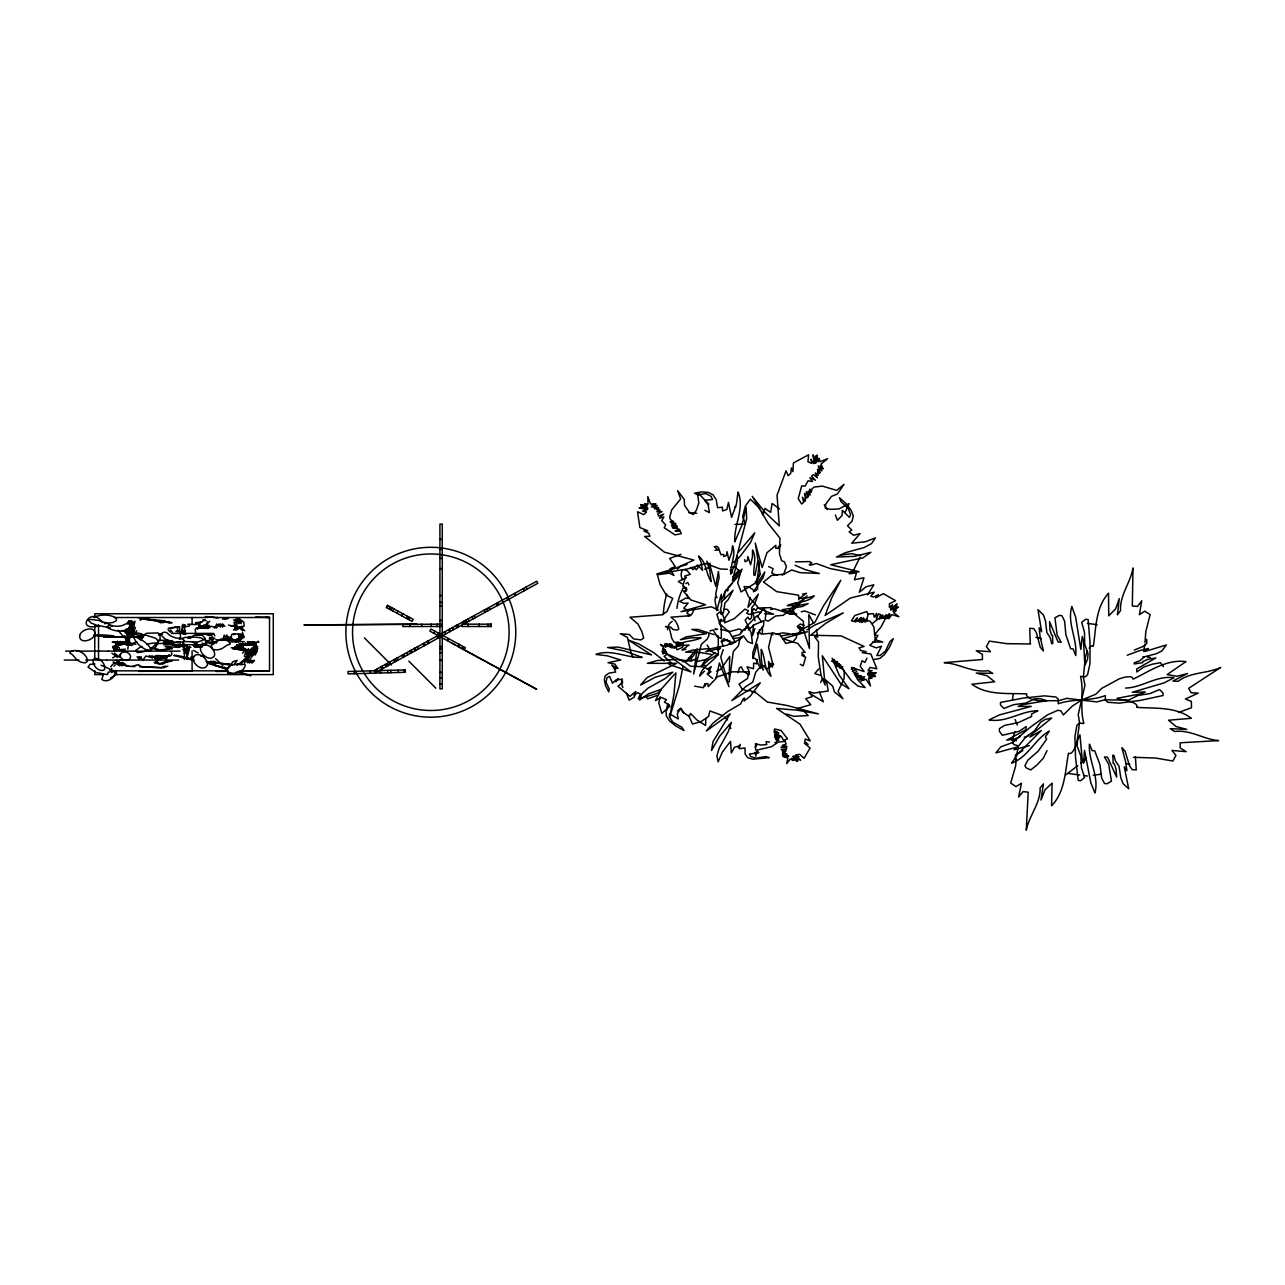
<?xml version="1.0" encoding="UTF-8"?>
<svg xmlns="http://www.w3.org/2000/svg" width="1285" height="1285" viewBox="0 0 1285 1285"><rect width="100%" height="100%" fill="white"/><g stroke="black" fill="none" stroke-linecap="round" stroke-linejoin="round"><path stroke-width="1.5" d="M127.793 640.54L127.841 637.954M762.374 633.216L762.519 626.582M675.894 672.778L673.934 694.655L669.726 717.094L679.315 685.564L682.929 666.449M724.403 599.42L724.676 592.257L732.064 583.47M705.851 718.524L705.545 725.431L697.161 720.146L690.447 713.416L689.306 716.612L683.861 712.757L680.713 708.131L677.291 713.817L678.255 718.974L669.662 713.785L669.308 716.885L672.89 722.17L681.805 727.23L684.054 730.539L675.846 726.057L669.501 720.853L666.353 716.227L666.16 710.926L669.565 705.224L664.441 702.092L666.497 699.65L661.309 697.45L655.478 700.63L661.325 689.29L648.475 693.852L639.593 700.052L641.954 693.659L648.202 688.021L665.164 678.576L672.842 672.2L655.35 677.211L640.556 685.05L646.901 677.709L676.649 663.349L647.351 663.333L657.486 660.458L676.071 659.51M691.41 660.602L691.587 657.727L687.764 660.201M216.731 625.169L216.796 624.237L214.483 627.979M218.852 625.169L218.916 624.237L216.603 627.979L211.286 626.229L208.234 628.413L198.902 627.755L197.328 629.345M220.506 627.208L220.618 625.361L217.133 625.763L216.796 624.237M222.626 627.208L222.739 625.361L219.253 625.763L218.916 624.237M756.544 584.338L756.817 580.37L760.077 573.383L755.227 543.009L762.134 567.552L766.952 552.711L775.835 545.306L775.835 548.358L777.489 548.454L778.838 546.253L778.838 548.534L780.734 544.776M238.496 634.083L238.753 636.573M1144.967 642.661L1145.818 631.594L1150.123 614.599L1144.742 611.146L1139.393 614.728L1141.739 600.77L1137.498 606.424L1132.326 606.038L1132.985 567.954C1130.527 582.86 1119.669 595.035 1120.552 610.6L1117.388 614.824L1119.315 598.553L1115.621 608.881L1108.73 615.836L1108.521 593.204C1095.382 607.516 1096.137 628.445 1093.342 646.339A29.78 7.662 -85.7 0 0 1089.134 648.17M120.453 653.953C118.349 660.024 130.026 663.285 130.556 656.667C130.235 651.527 120.597 649.76 120.18 655.607L119.762 654.788M214.772 635.898L214.065 633.858L210.66 634.115M759.515 629.923L758.568 633.907M252.229 647.399L251.908 649.873M250.013 653.374L253.691 651.511L247.876 651.093L248.519 649.696L254.253 650.338L254.832 646.949L254.478 649.873L244.889 650.098L243.54 649.182L242.833 643.11M231.139 639.304L231.573 634.79L232.681 633.874L240.616 634.083L240.905 637.023L240.713 634.421L239.428 637.553M183.53 634.292L183.835 631.047L182.839 630.501L182.839 633.585M710.043 563.135L709.625 567.344L704.549 569.143M757.797 561.449L754.97 575.343M1016.387 758.825L1015.584 766.181L1010.701 783.015L1015.969 786.645L1021.43 783.24L1018.636 797.102L1023.053 791.608L1028.209 792.154L1026.265 830.19C1029.237 815.365 1040.497 803.575 1040.127 787.978L1043.436 783.866L1040.962 800.057L1044.994 789.857L1052.11 783.143L1051.58 805.759C1065.185 791.897 1065.137 770.952 1068.51 753.155A29.796 7.662 -83.7 0 0 1076.942 742.248L1079.512 722.636L1078.227 714.508L1084.942 685.29L1083.383 677.195L1085.295 657.518A29.78 7.662 -85.7 0 1 1087.495 651.126M127.825 649.182L128.355 644.668M757.315 659.462L756.785 663.879L753.685 663.06L753.492 668.73L746.987 666.786L748.818 670.481L748.834 675.123L743.292 670.882L741.252 666.819L739.501 667.831L737.959 672.681M186.068 648.78L185.57 652.925L187.144 653.631L188.365 652.925L187.867 648.78M250.189 649.616L256.807 650.338L257.353 648.218L254.623 646.339L255.892 646.146L255.956 643.432L254.35 641.986L247.266 641.986M753.444 624.783L752.625 635.561L754.921 628.59M143.149 637.151L143.374 635.465L146.394 633.296L158.071 632.927L160.047 634.87L160.047 639.432L156.047 644.781M1012.516 699.699L1013.287 693.788M141.157 640.556L142.378 636.171L144.803 634.822L155.951 638.356L158.28 641.247L158.023 642.934L155.726 646.869L151.823 649.118M249.451 641.986L251.587 644.604L251.924 642.436L248.021 641.986L252.069 643.191M1143.698 651.527L1144.839 644.508M254.366 648.459L254.301 651.559L253.852 650.708M253.996 646.644L257.434 648.395L256.871 651.559L256.004 651.415M128.773 641.665L126.894 641.536L127.472 638.211L126.829 640.653L128.773 641.665L124.42 636.685M1016.997 753.299L1018.362 746.312M132.05 634.501L132.901 633.441L130.54 632.654L132.869 621.217L125.352 633.087M133.817 626.935L134.989 621.217L127.472 633.087M181.458 631.818L182.55 626.454M235.637 641.986L239.508 637.36M227.541 669.806L227.606 673.228L230.465 672.874M129.897 634.581L130.203 633.232M635.561 691.924L634.404 696.904L629.168 700.164L626.454 693.338M660.201 696.807L658.787 702.879L661.839 713.432L666.497 709.272L667.766 703.746L669.983 706.959M127.295 638.79L126.829 640.733L128.885 640.781L129.287 639.368M184.205 659.044L184.574 657.31L183.626 657.888M186.775 659.044L186.791 657.31L187.738 657.888M187.144 657.518L189.778 646.789L190.919 647.431M233.533 648.523L250.061 651.318L247.25 662.755L256.341 650.885L247.909 650.724L248.278 649.391M115.65 646.596L117.77 643.721L118.509 645.006L123.681 643.464L125.785 644.668M683.475 643.657L682.48 647.399L677.002 649.808L676.199 647.785L673.517 647.929L672.633 645.215L671.991 647.993L671.413 644.058L670.963 647.528L669.87 646.965L670.031 643.737L668.826 646.532L668.955 644.106L666.947 646.516L667.445 643.817L665.534 647.254L666.401 643.56L664.971 646.162L665.373 643.528L664.168 646.323L660.538 644.46L663.59 647.656L662.594 649.311L664.088 648.668L662.016 651.736L664.184 649.728L662.739 652.282L665.389 649.776L662.948 653.969L665.63 650.563L665.052 653.583L666.369 651.88L666.77 654.467L664.104 656.442L669.597 661.068M750.151 597.557L747.95 607.291L758.375 594.12L754.488 604.223L751.805 607.628L751.532 617.667L749.589 619.595L747.854 617.137L745.172 620.012L751.179 632.895L752.48 643.528L747.838 641.809L743.405 635.882L740.192 637.248L738.457 645.777L733.317 651.527L729.205 682.014L729.687 656.507L720.789 669.34L716.628 671.123M250.479 650.724L250.848 649.391M253.996 650.033L255.008 646.419M251.587 644.604L251.988 643.239L249.001 641.986M253.996 645.182L254.542 643.239L251.571 641.986L252.165 643.142M680.873 645.536L681.692 642.709L678.946 645.568L680.102 642.918L677.902 645.215L679.106 642.42L677.131 644.347L678.175 641.938L675.99 644.09L676.809 642.227L674.175 642.388L671.718 638.115L669.485 628.59L665.453 626.534L670.561 626.984L673.019 629.505L677.211 630.084L678.801 629.024L677.87 625.586L675.541 621.057L670.979 617.169L689.451 615.756L692.101 613.845L694.687 607.901M685.355 577.527L682.801 586.137L686.559 588.032L684.279 588.032L686.479 589.381L686.383 591.036L683.331 591.036L690.736 599.918L705.577 604.737L681.034 611.644L711.408 606.793L718.395 610.054M720.516 622.406L721.431 619.29M226.449 639.448L222.915 639.384L224.281 635.111L226.61 639.095M225.036 639.384L226.851 634.935L228.73 639.095M744.882 630.373L745.975 626.984L757.186 615.595L761.507 621.94M865.897 621.699L868.258 614.439M189.859 624.317L189.248 626.18L184.671 626.678L184.96 624.912M123.762 641.89L121.738 642.307M126.332 641.89L121.866 643.191M723.214 649.664L720.757 656.972L728.948 686.624L719.359 662.996L716.227 678.287L708.228 686.624L707.874 683.604L706.236 683.684L705.144 686.029L704.871 683.765L703.409 687.7L694.575 686.126M124.276 641.986L123.649 642.853M196.83 642.902L194.886 645.696M182.888 649.696L189.024 647.046M185.458 649.696L186.791 649.343M1015.134 731.502L1011.809 740.256L1016.339 740.738M126.765 634.453L130.235 634.051M129.689 634.26L130.235 632.879L125.416 632.461L129.239 630.132M131.809 634.26L132.355 632.879L127.536 632.461L128.275 632.011M244.295 641.633L229.87 641.986M226.481 669.292L229.597 665.999A18.295 15.677 66.6 0 1 235.814 664.249L241.419 664.682A12.111 10.376 66.6 0 0 244.471 663.96L245.194 665.052C244.455 672.424 231.3 676.119 226.562 670.577L226.481 669.292L213.679 664.923L228.344 668.553M722.218 598.36L725.913 590.104L726.957 589.446L727.663 591.02L728.354 587.406L739.662 574.636L742.071 569.062L732.338 580.595L737.494 560.951L737.172 554.397L734.843 564.549L730.683 574.202C730.153 564.629 736.466 555.104 732.546 545.756L731.647 552.662L728.884 560.244L727.085 551.699L726.202 555.746L723.76 556.566L723.632 554.413L720.901 554.702L718.331 547.378L715.777 546.061M820.713 682.56L822.031 679.347L825.934 680.215L832.712 686.11L834.399 691.876L842.944 698.783L837.997 691.523L844.1 678.592L844.245 670.963L842.912 668.971L839.458 667.831L842.832 666.867L836.728 666.401L841.097 665.164L835.603 664.73L838.977 663.767M238.223 641.986L241.291 638.806L241.628 637.36L240.68 637.681L243.218 635.561L242.399 635.175L242.993 635.754L240.729 637.633L241.773 637.826L240.68 637.681L243.17 637.553L242.335 633.939M242.576 632.413L242.158 637.585L243.074 636.685L242.303 634.742M237.532 644.877C238.287 647.865 241.564 644.219 239.363 646.018L237.629 644.636L237.243 645.568L239.46 647.142L245.13 643.464L252.117 645.118M241.949 646.275L239.572 644.428L241.034 644.347L239.797 645.568L242.03 647.142M235.894 641.986L238.014 639.255M248.519 649.086L244.68 662.755L253.771 650.885M255.089 655.141L256.727 652.105L250.093 651.366L251.089 649.086M257.642 641.986L258.413 641.119M126.38 628.831L125.031 631.867L130.54 632.654M845.096 512.458L849.08 503.591L838.912 508.94L830.608 509.374L825.259 508.089L825.821 504.057L831.443 496.428L837.434 493.922L844.004 484.381L836.712 490.372L822.336 486.115L814.16 487.063L812.168 488.702L811.285 492.3L809.919 489.071L810.016 495.239L808.281 491.047L808.345 496.604L806.321 491.737L807.879 496.99L806.562 498.082L804.635 493.456L805.486 500.09L804.956 501.359L802.418 497.231L803.671 502.355L801.679 503.993L798.226 498.676L801.695 485.858L805.117 486.132L808.088 480.783L812.473 481.506L809.807 477.763L815.332 480.188L811.59 476.189L813.582 474.567L817.356 477.779L815.332 472.928L818.176 475.37L817.405 471.964L819.3 473.522L817.533 469.298L820.28 472.703L818.288 465.893L821.854 470.888L820.296 465.78L823.075 468.945L821.051 464.078L827.604 458.697L820.071 461.733L819.204 458.311L818.224 461.813L816.891 455.002L816.81 461.042L815.381 455.918L816.28 462.584L815.349 463.355L813.036 454.81L814.096 463.098L813.437 463.644L811.028 459.243L811.59 463.323L807.928 461.797L808.618 454.81L793.423 462.937L792.925 471.643L791.399 467.981L790.741 473.442L788.09 475.627L786.067 470.76L777.039 495.207L779.304 525.886L765.201 512.49L752.207 496.299L767.996 523.107L779.947 538.142L779.449 553.963L781.665 560.726L784.412 561.866L786.436 566.733L783.705 574.138L771.434 575.535L763.483 582.057L776.734 591.646L798.627 595.212L798.82 599.934M167.339 642.195L176.061 645.97L177.956 644.074M251.089 649.696L250.43 651.093L256.261 651.511L251.169 654.065M114.975 641.986L115.891 641.986M253.964 649.23L254.896 647.287M256.534 649.23L257.466 647.287L252.021 641.986M1047.034 750.585L1043.356 758.166L1037.156 764.816L1030.795 769.924L1026.217 767.9L1024.932 765.667L1027.791 760.238L1038.168 751.147L1046.665 739.164L1045.364 736.947L1049.251 731.101C1034.762 739.244 1028.209 757.202 1011.616 763.145L1017.881 753.893L1041.268 730.587L1029.944 737.06L1032.755 733.51L1051.724 718.042L1045.524 719.311L1040.673 722.09L1034.602 730.651L1025.109 737.831L1018.668 745.894L1013.913 744.593L1012.628 742.377L1030.377 727.182L1047.404 714.91L1057.86 710.252L1061.008 710.91L1063.337 714.91L1072.557 705.899L1081.825 699.956L1095.816 694.237L1101.679 688.407L1119.171 678.882A29.7 7.581 -29.8 0 1 1133.049 679.155C1149.545 671.364 1166.539 658.948 1185.894 661.63L1167.149 674.561L1176.819 676.296L1187.517 673.485L1172.868 681.066L1178.168 681.291C1190.665 671.782 1206.92 673.822 1220.75 667.429L1188.625 688.358L1191.211 692.792L1198.295 693.081L1185.348 699.024L1191.356 701.385L1191.5 707.746L1178.586 712.436M859.842 557.529L853.738 569.93L849.096 573.736L856.469 572.933L854.429 579.776L863.986 577.768L859.312 592.273L865.945 586.827L873.8 584.82L867.536 594.923M1083.833 762.246L1086.098 757.668L1080.637 763.386M114.51 651.559L113.979 648.475L115.024 646.387L113.803 646.419L114.799 650.033M116.63 643.142L117.529 641.36L116.63 643.142L119.007 641.986M117.578 646.387L116.549 648.475L115.313 647.865L122.91 641.986M127.263 638.211L126.733 639.207L129.126 639.288L126.717 638.854L127.568 636.894L126.026 636.878L126.219 638.806L129.287 641.986M866.989 658.241L864.837 662.417L862.026 660.715L860.195 666.224L864.146 671.605L851.473 667.381L857.593 679.556L865.078 687.555L858.011 686.11L851.393 680.681L839.667 665.052L832.118 658.305L839.153 675.075L848.967 688.76L840.518 683.459L822.288 655.752L825.115 685.066L821.067 675.332L818.256 656.892L818.545 641.89L814.899 637.264L814.851 635.722L817.662 637.344L816.489 629.602M122.589 641.986L120.019 644.717M130.909 628.526L131.905 626.614L133.222 627.851L131.07 632.991L129.833 631.08M695.024 652.812L693.418 655.912L687.106 660.763M190.453 637.729C206.451 624.622 214.724 655.655 191.931 641.681M228.2 668.136L232.97 661.711L237.147 660.361A9.75 5.574 -44.8 0 0 234.512 664.955M252.519 655.141L254.157 652.105L241.741 649.712M386.962 607.741L388.086 605.685M389.178 608.962L390.303 606.889M390.656 609.765L391.78 607.693M392.696 610.873L393.82 608.817M396.856 613.138L397.981 611.082M401.643 615.74L402.767 613.684M406.558 618.422L407.682 616.366M408.501 619.482L409.626 617.41M433.768 633.232L434.892 631.176M437.269 635.143L438.378 633.087M439.02 636.107L440.145 634.035M447.373 640.653L448.449 638.565M451.597 642.95L455.018 644.813M457.765 646.323L458.89 644.251M459.371 644.508L458.247 646.58L536.777 689.338L429.849 631.112L430.973 629.04L465.122 647.64M462.504 648.893L463.628 646.821M465.106 647.64L464.399 649.037M118.493 643.56L119.184 642.307L116.887 642.436M121.063 643.56L121.914 641.986M124.645 641.986L125.978 643.11L127.472 642.436M129.737 628.333L129.255 629.184L131.761 629.955L129.737 628.333L129.367 630.871L131.873 631.642M131.857 628.333L131.375 629.184L133.881 629.955L131.857 628.333L131.488 630.871L133.993 631.642M617.619 678.865L615.9 681.805L618.262 678.817M734.088 580.049L738.939 570.106L733.012 576.724M738.345 747.725L740.385 744.304M760.254 574.427L754.648 583.502L741.043 591.903L737.702 582.908L740.674 571.825L734.699 567.071L731.181 567.199M140.354 620.35L141.478 618.551L151.052 619.627M206.917 624.125L209.76 621.281M247.057 655.446L245.853 657.358L244.246 656.121L246.865 650.981L248.342 651.415L248.358 652.892M249.611 655.446L248.423 657.358L246.816 656.121L249.418 650.981L250.896 651.415L250.928 652.892M110.655 666.706L114.831 662.257M134.62 630.79L132.066 634.742L132.323 633.232L126.974 633.136M134.186 634.742L136.74 630.79M113.337 642.452L114.413 641.986M115.891 642.452L115.248 642.966M183.321 642.034L182.823 643.528L184.157 643.528M248.471 655.639L249.049 654.788L246.013 654.017L248.471 655.639L248.921 653.101L245.885 652.33M251.041 655.639L251.619 654.788L248.583 654.017L251.041 655.639L251.491 653.101L248.455 652.33M142.089 636.637L140.563 635.32L140.081 636.525L142.089 636.637L103.491 637.039L141.221 636.525M113.321 641.986L112.229 642.307L129.881 641.986M212.716 639.978L209.921 643.576M757.491 616.623L763.82 607.998L766.037 612.431L765.201 619.788L766.776 620.719L768.478 620.992L775.594 615.981L783.256 615.306L807.157 595.919L789.343 614.166L794.499 613.282M143.149 659.735L145.928 655.992L152.369 657.743L156.063 655.559L167.355 656.217L169.267 654.627M756.849 580.338L758.632 577.961M156.818 662.289L156.079 661.952L157.669 659.847M236.825 665.421L238.191 663.622M103.459 674.24L101.852 679.363C106.35 683.556 116.019 677.677 114.959 671.782L113.112 670.433L110.012 670.449M113.979 666.096L115.168 664.859M139.953 639.609L141.559 634.485C137.061 630.292 127.392 636.155 128.452 642.066L131.745 643.592L136.933 642.002M755.114 747.179L757.026 744.722M242.56 653.182L245.644 649.23M245.13 653.182L248.214 649.23M134.17 634.501L135.021 633.441L127.151 631.867M175.884 631.674C180.125 627.449 181.892 637.713 179.241 639.079M187.899 638.42L189.473 636.573L192.557 636.878M190.019 638.42L191.594 636.573M685.05 591.357L686.849 589.237M818.657 669.003L814.754 673.565L819.942 675.155M753.347 591.807L763.033 577.784L764.768 571.97L756.479 584.579L759.242 564.468L758.696 561.24M230.433 638.709L229.244 640.058L227.397 639.625M232.553 638.709L231.364 640.058L229.517 639.625M729.061 674.416L730.94 672.328M721.158 602.119L733.076 590.297L728.001 599.854L724.949 602.922L723.471 612.849L721.319 614.535L719.889 611.885L716.869 614.423L721.303 627.931L721.335 638.629L716.934 636.38L713.223 629.971L709.882 630.935M118.509 645.006L116.678 645.118L117.61 647.174L116.774 649.551L116.533 646.949L116.887 649.873L125.271 649.182M674.561 674.159L657.695 693.258L638.227 698.911L640.348 694.012L637.778 692.711L634.051 695.297L635.657 691.619L629.971 696.325L617.924 686.174L622.615 682.704L622.133 679.685M704.517 671.075L699.683 676.103C702.076 666.256 712.806 662.337 718.058 654.306L708.983 659.607L701.08 666.401L704.726 660.94L714.926 652.7M156.079 661.936L158.794 659.125L154.666 658.37L164.785 657.615L163.532 658.145M245.66 649.471L244.632 650.531M248.23 649.471L247.202 650.531M241.146 663.847L248.31 656.025L238.946 664.072M176.19 647.399L178.647 645.006L179.788 647.046L182.47 645.359M126.653 645.263L128.066 643.913L131.568 645.568L133.367 644.251M128.291 645.215L130.636 643.913L127.552 644.941M253.771 645.761L254.478 642.436L250.591 641.986L255.715 646.596M733.382 562.557L740.192 556.389L750.472 542.639L754.729 532.857L737.638 553.096L746.681 518.642L746.135 507.141L742.039 524.955L734.747 541.885C733.799 525.067 744.866 508.378 738.008 491.978L736.417 504.105L731.583 517.405L728.434 502.387L726.876 509.502L722.588 510.948L722.363 507.173L717.56 507.671L716.259 499.801L713.079 494.821L708.581 492.508L701.867 491.866L694.494 493.199L697.707 494.853L705.834 493.585L710.99 496.219L712.565 499.463L704.565 500.379L708.099 504.7L709.4 512.57L704.887 510.274M115.425 643.432L117.031 641.986M224.875 639.721L226.353 638.388M748.336 630.035L754.102 624.879L763.9 620.575L763.595 625.506L759.194 631.465L760.094 633.055L761.427 634.148L770.101 633.36L773.168 634.822M670.32 662.048L671.445 662.883L668.136 663.092L669.678 664.682L691.025 671.926L666.658 653.872L684.23 661.582L690.543 666.224L702.028 666.658L707.023 668.489L710.717 671.75L707.601 674.561L711.231 666.61L707.2 669.292M854.22 673.677L856.661 671.541L855.328 669.565L852.357 671.621M117.61 647.174L115.843 647.094L116.084 645.166L120.34 641.986M244.841 648.507L231.284 647.801M677.372 569.046L680.632 566.283L687.009 564.549M872.403 623.546L878.362 618.663L885.767 617.973L880.932 627.112L874.41 634.806L877.928 635.481L874.346 641.472L869.704 645.279L876.113 647.897L881.526 646.194L876.82 655.527L880.161 655.446L885.461 651.093L889.991 641.456L893.3 638.725L889.316 647.576L884.385 654.675L879.743 658.482L874.105 659.446M233.693 634.79L234.802 633.874M115.024 646.387L113.899 647.287L114.847 649.23M717.721 650.451L720.516 648.186L705.834 651.688L711.103 648.636L727.76 645.07L730.474 642.564L730.105 644.251L731.342 644.347L742.296 637.488L732.884 638.452M677.404 711.007L680.375 708.597L683.636 713.095M769.346 665.63L772.108 663.397L773.715 664.425M235.653 628.333L233.613 629.955L236.119 629.184L233.565 625.345L231.043 626.277M237.773 628.333L235.733 629.955L238.239 629.184L235.685 625.345L233.163 626.277L228.521 625.008M186.518 649.471L189.136 647.415M1066.068 774.678L1077.729 765.651M183.851 634.404L184.96 633.585L184.96 630.341L183.659 631.047L183.883 634.019M195.979 623.161L199.496 623.032L199.577 626.132M241.114 636.653L243.042 635.577L243.813 637.713L243.026 635.497M183.337 626.084L182.052 626.084M239.171 638.806L237.58 640.155L241.917 636.107L240.921 635.577M209.166 626.229L206.114 628.413L196.782 627.755L195.208 629.345L195.593 632.429M685.837 583.663L687.7 582.346L688.856 584.916M115.891 662.819L120.79 659.703M178.936 645.953L178.085 645.552M128.42 645.359L129.512 644.604M139.455 639.368L141.623 638.613M129.126 639.288L127.922 640.075L127.472 637.585M243.813 644.941L240.777 643.881L236.44 645.953M239.01 645.953L243.347 643.881L241.05 644.347M201.279 622.117L205.022 619.772M182.358 647.046L185.04 645.359M165.588 661.598L167.13 660.635M184.221 650.387L185.554 649.567L183.257 649.567L184.574 650.242M186.694 650.338L188.124 649.567L186.791 649.053M186.196 657.888L187.144 657.294M239.492 627.69L242.046 626.116M241.612 627.69L244.166 626.116L243.781 622.085L238.351 618.197M236.729 645.182L237.629 644.636M241.194 644.01L238.335 644.652L240.761 644.524M806.851 629.923L814.786 625.04L843.329 612.849L825.645 623.402L810.546 635.24L841.113 635.898L864.066 646.451L858.99 647.881L860.789 650.531L866.09 651.64L862.283 652.716L870.812 653.953L876.82 668.73L870.025 667.461L868.034 670.722L872.13 670.561L867.921 673.051L876.241 672.826L867.504 674.191L868.13 675.123L874.828 674.882L869.592 675.749L875.535 676.36L868.644 676.986L871.969 678.191L868.467 678.705L870.475 685.933L866.026 679.396L860.966 680.825L864.436 678.544L859.199 679.524L864.612 676.681L857.609 677.918L861.336 675.685L856.934 676.922L858.733 675.316L855.264 675.717L858.059 673.308L854.67 674.272M710.717 671.75L707.168 673.902L712.613 678.464M800.523 630.951L802.788 629.634L800.057 630.019L802.691 628.493L799.559 629.024L802.049 627.562L798.708 628.477L800.491 626.454L797.824 627.53L797.262 626.421L800.298 623.996L804.121 625.329M169.186 641.36L169.957 640.701M172.463 640.685L169.186 640.862M187.032 648.636L188.349 649.359L187.144 648.186L187.144 653.631M141.8 638.019L140.82 639.336L139.374 637.954M141.478 618.551L159.854 621.281L162.97 622.856L163.163 621.908L161.396 622.02L166.167 622.117L159.276 622.02L164.046 622.117L162.617 621.763M181.538 631.047L182.55 630.501M236.665 645.359L240.777 643.913L243.074 645.215M239.235 645.359L242.046 643.785M438.554 635.192L374.208 670.561L375.349 672.633L537.869 583.278L536.728 581.222L439.823 634.501M188.67 637.537L190.63 638.276M189.361 638.308L190.935 637.44L189.264 638.163M782.228 575.118L791.705 569.994L799.945 572.628L819.3 573.495L805.406 569.721L795.062 565.272M249.194 644.684L251.041 643.721L252.76 645.07L250.655 643.897M251.764 644.684L253.225 643.897M254.607 649.551L253.755 647.174L254.687 645.118L247.7 643.464L245.58 644.668L245.403 643.11M119.184 642.307L116.823 643.239M122.364 641.986L119.393 643.239M851.312 669.196L854.011 667.766M167.05 661.855L162.52 664.2L158.553 663.237M202.066 625.827L201.022 626.357L209.391 625.602L205.969 624.847L207.608 621.683M179.659 638.95L185.506 637.344L194.999 637.071L200.621 637.762L204.283 639.641L198.018 641.954L182.904 641.52M112.582 657.856L115.682 656.282M206.66 641.231L214.868 638.211M186.968 649.262L187.787 649.118M199.496 623.032L199.946 625.827L198.902 626.357L207.27 625.602L203.849 624.847M222.915 639.384L225.694 638.019L229.292 640.091L231.798 639.03M221.534 664.088L232.585 664.827L214.595 662.691L210.82 661.116L210.595 662.064L212.732 661.952L206.965 661.839L215.286 661.952L209.535 661.839L211.254 662.209M176.993 646.516L179.29 645.696M179.563 646.516L178.76 647.399L165.139 646.484L169.459 648.604M831.363 661.165L834.302 659.847M93.484 617.298C100.583 614.423 109.9 613.861 116.421 618.326L116.421 620.526L113.176 622.454L104.326 623.691M99.587 625.538C74.482 633.071 90.384 605.074 102.061 622.133M194.372 646.516L197.231 645.295M732.322 636.573L739.726 634.597L744.176 629.008L749.524 627.401M186.839 645.696L183.321 646.162A4.947 4.851 48.8 0 1 180.35 644.01L179.595 641.697M156.111 661.904L154.216 662.691L158.135 662.257M165.283 666.032L161.139 667.734L139.647 666.738M167.853 666.032L163.709 667.734L142.201 666.738L138.86 665.437M1134.253 650.065L1143.12 646.451L1146.798 643.448L1146.686 639.352M688.824 658.322L691.442 657.261M209.808 638.372L211.158 637.842M228.039 636.894L232.89 640.508L238.657 638.854M230.32 636.83L226.995 639.721L224.698 639.336M254.093 648.797L254.462 648.395M256.647 648.797L257.642 648.411L254.623 646.339L255.876 646.178L255.779 643.897L253.129 641.986M1022.86 750.568L1015.487 754.857L1015.487 758.969M187.144 649.053L185.811 649.567L187.144 650.387M158.521 634.726L161.428 633.634M159.179 635.272L162.087 634.18M1127.218 655.205L1139.683 650.612L1148.421 648.491L1144.79 651.479L1166.394 644.941L1161.752 651.061L1156.018 653.84L1144.71 656.699L1139.891 660.683L1134.253 662.867L1134.286 663.943L1142.702 662.658L1142.686 661.63L1147.714 659.366L1155.89 657.936L1136.759 668.923L1136.84 671.991L1143.73 667.076L1152.388 664.184L1160.451 662.707L1163.487 666.658M110.446 677.982L116.116 674.657L116.501 672.922L113.562 671.525M244.038 636.107L240.311 640.556L239.572 640.075L241.307 638.902L241.484 636.878L240.022 636.782L240.777 638.854L235.01 640.508L227.814 638.019L222.273 640.38L215.768 639.721M680.905 554.365L669.694 558.397L675.316 566.621L670.095 568.677L673.966 575.471L669.453 573.174L657.39 574.732L660.137 584.739L666.289 595.1L672.714 598.376L667.06 611.435L662.385 614.776L630.003 617.25L638.002 624.076L642.066 632.027L643.705 638.051L640.926 639.914L633.585 638.886L629.264 634.469L620.286 633.682L627.369 637.312L631.288 654.017L633.007 657.02M209.278 638.5L211.109 637.842M1024.225 737.285L1028.498 735.759L1028.498 734.667M656.86 695.571L647.64 698.799L645.616 695.827M715.713 677.404L732.048 671.846L749.075 671.862L747.533 678.496L739.036 684.038L742.152 689.113L747.147 690.945L750.103 690.495L756.576 693.29L767.37 702.044L787.239 705.513L818.368 713.866L796.909 710.171L776.542 708.421L799.945 724.13L810.241 740.899L805.245 739.052L804.731 741.268L808.072 744.481L804.314 743.099L810.08 747.999L804.073 758.327L799.688 754.279L795.768 754.889L799.093 756.881L793.985 755.982L800.667 760.061L792.845 756.335L798.065 760.367L793.343 758.15L797.551 761.443L791.705 758.295L793.423 760.575L790.339 759.066L786.661 763.643L787.93 758.166L782.918 756.335L787.303 756.945L782.485 754.793L788.765 756.11L782.42 753.203L786.934 753.974L782.613 752.367L785.167 752.48L782.163 750.938L786.099 751.147L781.087 749.316L786.291 749.573L786.677 747.918L780.959 747.211L786.95 746.376L782.228 745.396L786.131 744.079L784.653 740.015L787.512 738.827L781.119 730.539L774.694 729.013L774.309 730.667L778.903 732.948L774.02 731.711L774.518 732.595L779.85 735.855L775.096 734.12L774.855 735.229L779.754 737.445L774.759 735.614L778.742 738.586L774.437 737.012L778.871 740.305L775.53 739.084L777.393 741.381L777.007 743.035L771.353 746.746L757.234 750.054L755.837 756.142L755.002 752.271M1029.317 745.637L1013.993 749.781L1017.688 746.89L995.923 752.898L1000.71 746.89L1012.933 742.393M706.557 659.301L697.996 661.341L695.442 660.715L697.418 658.273L690.832 661.116L677.918 659.719M166.536 621.538L165.492 621.844L169.925 622.759L139.358 618.551L165.139 620.816M168.656 621.538L167.612 621.844L172.045 622.759L159.854 621.281M197.023 644.444L193.28 645.552L195.175 647.399L202.644 646.773M682.431 661.743L686.768 660.49L697.145 648.813L693.627 674.063L701.353 644.283L707.135 639.191L708.967 635.657L708.661 633.73M796.828 708.694L810.739 704.694L805.695 698.671L812.216 696.663L808.972 691.619L813.807 693.097L828.247 690.993L826.914 683.347L823.765 678.737M721.19 641.697L726.266 640.267L729.976 640.878M837.595 662.032L834.383 662.948L835.282 664.265L838.864 663.622M801.278 611.805L804.619 610.921L815.461 614.905M132.114 666.529L136.306 665.437M233.485 647.897L241.146 648.684M200.364 622.374L201.343 622.117L195.465 622.759M211.19 638.613L212.748 638.211M780.766 635.898L807.462 631.77L782.902 638.677L797.76 643.496L805.149 652.378L802.113 652.378L802.017 654.033L804.217 655.382L801.936 655.382L805.679 657.277L803.125 665.887L800.25 664.233M170.921 643.544L178.454 641.777M195.047 635.368L203.946 633.634L209.776 635.818M197.167 635.368L206.066 633.634L211.896 635.818L213.31 638.613L211.736 637.906L210.451 639.336M730.025 570.395L732.257 569.914L732.305 572.741M725.688 639.946L727.278 639.609M775.851 634.308L782.806 632.879L789.681 633.746M802.499 594.12L806.562 593.301L799.447 598.376L807.494 597.862L814.192 595.935C807.189 603.259 795.945 601.284 787.384 605.62L797.889 605.556L808.12 603.645L802.242 606.536L782.196 609.684L796.652 613.989L790.58 614.005L774.357 608.769L770.759 609.572L771.932 608.303L770.904 607.612L757.989 608.062L773.586 614.246L764.495 613.636M685.981 649.294L681.917 650.098L689.049 645.038L680.986 645.536L674.288 647.479C681.291 640.155 692.551 642.131 701.112 637.794L690.607 637.842L680.375 639.769L686.238 636.878L706.3 633.73L691.828 629.425L697.916 629.409L714.139 634.645M164.335 643.319L168.062 642.612L172.19 644.604M166.905 643.319L172.029 643.287L163.661 642.885M168.207 628.365L177.41 626.662L177.667 632.108M170.327 628.365L179.531 626.662L179.788 632.108M172.013 648.604L167.692 646.484M222.514 619.145L226.015 618.551M224.634 619.145L228.136 618.551M130.299 638.019L122.766 635.914L118.043 630.18M169.732 648.556L158.681 650.338L151.63 648.154M172.302 648.556L161.251 650.338L154.184 648.154M190.79 657.31L194.501 656.747M200.781 656.169L204.492 655.591M135.953 665.228L138.796 664.827M1093.262 775.257L1101.02 774.212M201.617 622.374L197.585 622.759M840.422 555.152L851.827 553.658L860.709 555.762M112.004 672.714L111.891 671.525L108.133 672.232A9.75 5.493 0 0 1 107.699 673.838M774.855 742.537L784.284 741.429L781.119 736.305L774.903 734.41M715.006 550.382L718.042 550.028L714.203 546.671M234.818 646.548L238.384 646.146L242.03 647.479M235.605 646.757L240.954 646.146L241.259 646.997M165.187 661.47L168.945 661.213M688.905 512.651L696.775 513.245M196.348 647.094L200.075 646.773M798.226 603.356L793.279 603.757L792.829 609.459L794.869 614.31L803.382 621.265L803.575 629.987L809.438 648.443L808.811 614.632L813.63 623.257M157.894 643.673L168.496 642.869L176.977 646.516L179.177 645.696L174.342 644.444M117.224 649.294L114.172 649.519L114.558 650.338M795.431 561.85L809.438 561.593L811.767 562.798L809.261 564.709L810.739 565.175L816.328 563.505L830.303 568.58L848.566 572.114L859.103 571.729L830.64 564.725L862.958 557.883L870.877 552.261L854.637 556.341L836.455 557.048L845.434 552.662L864.163 547.555L871.567 543.571L875.39 537.917L865.287 541.82L851.714 543.202L860.099 533.58L853.674 535.267L849.176 531.894L851.746 530.014L847.522 525.742L852.196 521.035L853.256 515.831L851.312 510.595L846.381 504.025L839.474 497.713L840.872 501.455L848.325 508.507L850.558 514.498L849.465 517.421L842.35 510.322L842.061 515.558L837.386 520.28L835.427 515.028M119.248 645.118L126.235 643.464L129.207 645.263M245.644 645.215L254.655 644.765L254.028 645.761L254.558 643.303L249.499 643.191M688.856 597.927L685.837 598.087L679.717 601.46L683.989 603.324L688.101 603.115L683.716 608.303L688.84 610.76L686.832 613.266L690.688 615.515L687.812 615.66M703.73 665.421L704.967 665.357M700.839 666.449L701.658 666.417M253.755 647.174L255.522 647.094L255.297 645.166M206.146 642.966L213.406 642.741M134.813 633.874L126.894 634.083L126.974 635.256M734.94 524.425L743.71 524.119M170.889 660.811L166.648 660.94L166.102 658.145L167.355 657.615L157.236 658.37L161.364 659.125M241.564 649.905L232.73 648.877M184.671 624.895L184.671 633.73L185.763 634.404M832.535 661.759L837.531 661.63M1125.483 688.053C1142.156 687.748 1156.548 675.123 1174.008 677.757L1164.033 682.913L1132.246 692.278L1145.304 691.972L1141.128 693.755L1117.002 698.333L1123.058 700.164L1128.664 700.02L1138.124 695.394L1149.93 693.579L1159.488 689.563L1163.021 692.936L1163.086 695.506L1140.164 700.437L1119.283 703.136L1107.847 702.269L1105.405 700.197L1105.293 695.587C1090.162 701.449 1073.505 698.446 1058.262 703.746L1058.262 699.136L1055.868 697L1044.464 695.86L1023.519 698.044L1000.485 702.429L1000.485 704.983L1003.938 708.453L1013.592 704.678L1025.43 703.152L1035.003 698.751L1040.609 698.751L1046.616 700.711L1022.378 704.71L1018.154 706.397L1031.229 706.397L999.216 714.99L989.113 719.905C1006.524 722.973 1021.206 710.685 1037.894 710.798L1031.582 713.946L1031.582 716.5L1018.17 722.668L1004.597 725.399L999.377 728.691L999.377 731.261L1002.316 735.277L1019.134 731.326L1026.137 726.571L1026.137 729.639L1006.749 740.16L1014.941 738.939L1020.033 736.787L1020.033 735.759M114.333 648.395L115.056 648.829M116.293 648.411L116.373 646.419M751.741 691.924L755.612 691.86M215.912 671.429L225.839 671.316M241.725 671.139L269.529 670.834L269.529 617.523L265.561 617.459M113.979 648.475L113.016 646.259L113.433 647.865L117.256 643.416L118.14 643.897M138.892 671.364L192.091 671.043L192.091 650.901M872.499 642.066L882.859 642.034L875.246 639.721L873.832 626.903L870.186 621.33L868.114 620.703L864.741 621.892L867.022 619.241L861.817 622.47L864.757 619.033L860.067 621.94L863.488 617.94L859.585 621.779L858.203 621.362L861.448 617.571L856.115 621.603L854.862 621.86L857.481 617.86L853.577 621.426L851.489 620.8L854.798 615.515L866.861 611.499L867.825 614.166L873.398 613.636L874.298 617.25L876.547 613.347L876.418 618.679L878.49 613.861L880.578 614.503L879.165 618.952L882.57 614.953L881.478 618.31L884.112 615.997L883.454 618.197L886.409 614.728L884.482 618.503L889.557 613.539L886.57 618.727L890.344 614.969L888.642 618.631L892.063 614.648L898.906 616.736L893.701 612.72L896.304 610.311L892.995 611.403L898.279 606.922L893.155 609.957L896.994 606.263L890.682 610.054L897.123 603.966L890.457 609.01L892.657 604.753L889.397 607.259L889.413 603.773L895.565 600.705L883.389 593.622L875.84 597.734L878.41 594.73L873.559 597.027L870.796 596.192L874.202 592.192L850.333 598.055L825.147 615.467L831.588 598.151L840.759 580.258L823.573 605.669L814.995 622.229L801.422 629.971L796.475 635.079L796.459 637.697L793.038 641.697L785.826 643.464L780.364 635.111L772.06 632.573L768.558 647.287L773.168 665.309L766.133 669.18L764.077 665.726L759.098 668.328L755.676 672.312L752.769 682.174L745.445 686.784L731.872 700.598L760.286 682.785L750.279 696.165L744.143 700.984L744.529 698.076L743.228 698.911L740.578 703.971L727.776 711.456L713.143 722.989L706.316 730.972L730.153 713.85L713.047 741.541L711.504 750.504L719.664 736.241L731.422 722.427L728.338 731.486L719.198 748.159L716.901 755.837L718.138 761.812L722.298 752.175L730.49 741.397L731.326 752.93L734.506 747.244L739.807 745.798L739.341 748.737L745.059 747.999L745.091 754.07L747.87 757.748L752.705 759.226L769.329 757.652L765.876 756.592L756.126 758.182L750.601 756.496L749.348 754.054L758.905 752.753L755.58 749.637L755.548 743.549L760.399 745.027L766.727 744.609L766.069 741.654L769.587 742.007M724.017 609.267L727.069 609.251L729.302 611.949L724.901 617.908L724.595 622.839L734.394 618.535L744.995 609.058L748.529 610.809L746.681 613.186L749.075 614.471L758.76 611.853L760.848 612.72M717.608 629.168L714.894 629.168L716.452 629.682M734.763 506.884L735.903 506.884M439.92 539.411L442.265 539.411M439.92 549.434L442.265 549.434M439.92 558.397L442.265 558.397M439.92 568.645L442.265 568.645M439.92 595.517L442.265 595.517M439.92 602.456L442.265 602.456M439.92 606.183L442.265 606.183M114.429 617.523L207.881 617.523M215.832 617.523L269.529 617.523M439.92 620.446L442.265 620.446M440.337 624.157L303.919 624.944L416.95 624.157M440.337 626.502L402.815 626.502L402.783 624.944M171.483 633.409L213.278 633.409M131.006 636.862L143.679 636.862M158.216 640.332L169.218 640.332M173.427 641.986L163.484 641.986L170.118 642.645M205.471 641.986L209.278 641.986M211.254 641.986L217.181 641.986M256.39 641.986L255.474 642.452M163.532 644.717L205.953 644.717M439.92 646.596L442.265 646.596M439.92 649.102L442.265 649.102M65.647 651.11L73.309 651.11M76.168 651.11L108.069 651.11M108.309 651.11L138.651 651.11M139.936 651.11L180.028 651.11M439.92 652.619L442.265 652.619M64.25 660.056L78.867 660.056M85.902 660.056L106.671 660.056M106.912 660.056L178.631 660.056M439.92 660.345L442.265 660.345M114.156 670.834L227.766 670.834M239.701 670.834L269.529 670.834M439.92 672.408L442.265 672.408M102.864 674.593L94.769 674.593L94.769 670.674M114.606 674.593L273.271 674.593L273.271 613.78L94.769 613.78L94.769 617.699M439.92 677.837L442.265 677.837M439.92 683.749L442.265 683.749M110.365 627.835L96.471 625.217L91.251 623.048L88.231 620.237L90.207 619.402L97.869 620.269L106.944 623.096L112.116 626.229M94.913 664.072L90.078 664.329L88.006 667.108L95.716 672.408L107.651 674.625M255.635 616.993L269.529 617.346M187.738 624.317L196.798 624.542M254.623 646.339L257.562 646.419L256.566 650.033L252.76 649.616M126.781 637.633L124.34 637.553L124.693 636.011L127.167 641.986L125.673 640.54L125.721 637.826L126.829 637.681L125.721 637.826L125.818 640.075L128.018 641.986M124.725 650.049L119.457 649.873L119.152 647.399M727.39 569.271L720.275 568.998L705.626 563.472L687.363 568.966L656.731 574.01L676.424 567.97L693.916 560.083L664.377 552.148L644.604 536.439L649.873 536.247L648.764 533.259L643.881 530.914L647.833 530.769L639.85 527.541L637.537 511.767L643.833 514.61L646.548 511.928L642.532 511.093L647.222 509.679L639.079 507.912L647.897 508.683L647.495 507.623L640.942 506.258L646.243 506.659L640.605 504.652L647.447 505.68L644.508 503.72L648.025 504.057L647.801 496.556L650.563 503.977L655.832 503.784L651.897 505.182L657.229 505.471L651.302 506.949L658.386 507.414L654.242 508.699L658.803 508.539L656.683 509.679L660.153 510.113L656.86 511.783L662.128 511.591L657.775 513.823L658.611 516.072L663.67 514.128L659.462 518.128L663.911 517.02L661.695 520.586L665.662 524.874L664.216 527.766L675.027 534.913L681.211 533.628L680.375 531.38L675.123 530.817L679.877 529.95L678.882 529.083L672.376 527.669L677.372 527.492L676.809 525.999L671.348 525.661L676.617 525.469L671.38 523.734L675.91 523.573L670.095 521.662L673.613 521.549L670.529 519.606L669.694 517.357L671.669 509.968L680.681 498.885L677.613 490.645L684.262 499.399L684.519 505.407L689.692 512.731L693.274 514.514L696.341 510.306L698.847 502.965L697.626 494.195M792.074 634.453L796.78 634.678M708.694 648.556L692.342 650.21L685.58 652.121L699.972 652.475L711.071 654.338M164.223 643.046L173.218 643.464M1030.618 643.978L1006.797 643.673L989.305 641.103L986.366 646.757L990.494 651.672L976.247 650.756L982.334 654.37L982.463 659.494L944.138 662.642C959.349 663.574 972.697 673.083 988.213 670.641L992.775 673.356L976.231 673.067L986.976 675.685L994.654 681.789L971.926 684.246C987.699 695.811 1008.58 692.936 1026.811 693.916A29.603 7.549 -1.4 0 0 1030.923 698.751M134.668 666.529L126.348 666.16L116.148 660.313M228.971 638.613L231.188 638.757M222.241 663.96L231.959 664.811M212.234 663.446L215.944 663.702M212.105 663.253L214.788 663.446M208.202 663.156L210.885 663.349M254.141 649.294L257.193 649.519M1142.863 656.796L1144.405 656.924M1147.425 657.149L1150.444 657.374M209.664 643.383L213.471 643.673M1133.418 757.299L1155.456 758.022L1172.868 761.009L1175.952 755.435L1171.936 750.424L1186.167 751.677L1180.16 747.918L1180.16 742.794L1218.549 740.594C1203.37 739.277 1190.247 729.446 1174.683 731.502L1170.201 728.691L1186.73 729.382L1176.032 726.507L1168.531 720.226L1191.307 718.299C1175.807 706.365 1154.878 708.742 1136.679 707.312A29.603 7.549 0 0 0 1124.793 700.197L1104.843 699.779L1096.828 701.931L1066.791 698.333L1058.808 700.678L1038.858 700.743A29.603 7.549 -1.4 0 1 1032.224 699.217M123.778 641.681L119.312 643.191L120.099 641.36L119.2 643.142L121.577 641.986M205.231 640.299C209.246 641.022 203.48 645.825 201.954 642.902M164.592 642.355L169.026 642.805M133.383 644.026L135.857 644.283M207.415 616.543L218.386 617.764M205.295 616.543L216.265 617.764M206.178 661.47L229.549 664.345M206.965 661.839L214.595 662.691M720.628 629.361L729.719 631.561L739.405 628.943L741.814 630.228L740.546 633.264M112.759 647.865L114.445 648.459M1087.447 623.386L1097.133 624.687M1068.044 773.425L1079.689 774.984M1083.56 775.497L1087.447 776.028M128.484 638.243L125.721 637.858L125.866 639.962L127.761 641.986M214.563 662.289L213.165 662.064L213.39 661.116L217.149 662.691M222.032 639.657L223.574 639.914L220.747 638.854M159.886 621.683L160.85 622.856L157.734 621.281M1035.903 637.392L1041.428 638.645M155.983 663.237L159.95 664.2C161.059 661.438 182.117 659.462 166.15 662.128L167.419 662.434M119.007 662.674L128.902 666.16M116.437 662.674L122.718 664.184L119.617 665.759L113.064 661.887M144.386 634.983L140.515 633.971M239.572 644.428L240.536 644.652M1126.19 763.611L1129.836 764.527M236.071 672.087L250.736 675.701L237.934 671.332M121.802 630.389L140.9 635.754M208.025 663.51L224.297 668.088M202.901 619.772L206.178 620.735M240.986 621.298L235.798 619.788L241.227 623.659M238.865 621.298L233.677 619.788L239.106 623.659M768.639 566.605L773.12 568.677L771.771 573.094L776.959 575.311M798.563 709.208L802.017 710.268M786.275 713.978L793.873 716.307L808.185 715.584L803.751 710.798M101.097 665.212L109.289 668.81L111.891 671.525M723.23 715.841L709.882 710.926L708.613 716.452L700.839 721.704L692.503 724.049L688.648 715.392M684.391 569.721L687.363 570.845L690.254 574.363L684.712 576.065L686.399 577.64L678.287 581.543L682.142 583.856M113.449 671.043L115.056 671.653M210.836 642.741L213.888 644.01M252.101 644.765L242.158 645.263L240.68 643.865M209.616 637.906L213.647 639.721M213.936 641.986L216.426 643.159M187.144 649.343L188.606 650.049L188.252 649.102M184.574 649.343L185.779 649.359M126.669 641.986L128.002 642.628M120.902 644.058L122.171 644.684M118.332 644.058L119.601 644.684M618.053 668.409L611.676 665.148L615.692 669.356M184.221 657.31L185.185 657.888M241.933 646.018L240.134 644.556M193.537 650.435L198.163 652.957M124.854 630.052L126.556 631.015A9.75 5.493 15.7 0 0 130.235 637.071M239.861 645.391L237.773 644.556L240.391 645.359M238.368 639.288L239.412 639.914M236.247 639.288L237.291 639.914M121.995 662.257L125.271 664.184L122.187 665.759L117.256 662.867M752.882 657.277L755.692 658.964L760.543 668.345M246.11 649.182L247.459 650.098M716.564 635.111L717.592 635.802M151.823 655.591L154.939 657.743L158.633 655.559L169.909 656.217L171.821 654.627L171.355 651.543M149.253 655.591L152.369 657.743M236.231 618.197L241.66 622.085M809.293 693.081L823.316 701.755L819.38 691.892M779.577 508.908L772.108 503.447L770.663 512.378L764.961 508.394L763.129 515.044L761.828 511.542M114.413 653.214L120.18 657.422M111.843 653.214L117.61 657.422M664.249 660.972L653.856 652.748L638.661 643.865L628.654 640.171L651.559 654.932L617.892 647.062L607.612 647.495L624.863 651.061L642.163 657.39C626.646 658.289 611.114 648.556 595.999 654.434L607.436 655.832L620.784 660.04L607.998 662.707L614.856 664.072L617.314 667.766L613.941 667.943L615.676 672.071L608.881 673.163L605.203 675.894L604.303 679.765L605.508 685.531L608.672 691.876L609.315 689.113L606.006 682.126L607.034 677.693L609.556 676.344L612.511 683.235L615.499 680.199L622.293 679.106L621.394 682.977L622.856 687.636M132.692 633.874L133.817 634.79M253.161 644.01L250.864 641.986M240.006 626.55L244.776 630.758M237.886 626.55L242.656 630.758M215.575 658.627L222.771 665.501M251.78 641.986L253.386 643.432M698.767 493.697L708.918 504.202M724.644 717.175L727.503 719.857M243.234 643.865L244.728 645.263M129.737 640.251L127.986 637.36M759.821 508.474L750.328 499.19L745.268 506.21L742.682 516.57L745.461 524.055M408.791 661.133L435.856 688.198M364.41 637.922L391.459 664.987M222.401 623.835L224.875 626.357M220.281 623.835L222.755 626.357M139.744 637.906L140.9 639.095M170.182 629.811L172.479 632.22M168.062 629.811L170.359 632.22M127.986 639.962L128.805 640.829M697.916 565.207L702.574 570.412L701.176 562.477L698.51 556.036C706.557 562.171 705.867 573.576 711.119 581.607L709.898 571.166L706.83 561.208L710.38 566.733L715.745 586.313L718.411 571.456L719.102 577.495L715.697 594.2L716.901 597.67L715.504 596.658L715.022 600.721L716.821 610.552L721.222 594.345L721.624 605.155L720.5 609.347L724.194 618.679L723.166 621.217L720.612 619.643L719.263 623.337L729.848 632.83L735.229 642.082L730.298 642.339L723.873 638.629L721.463 641.135L723.037 645.68M253.434 641.986L255.731 644.01L255.908 646.114M224.297 667.156L225.662 668.73M139.631 656.731L141.575 659.06L141.221 656.764M137.061 656.731L139.005 659.06L138.651 656.764M690.961 567.263L692.888 569.608L695.105 568.002L696.293 569.801L697.996 567.858L697.161 565.223M790.452 609.941L792.925 613.009M772.558 667.124L768.494 661.422L769.008 669.469L770.936 676.167C763.611 669.164 765.587 657.92 761.25 649.359L761.314 659.864L763.242 670.095L760.335 664.216L757.186 644.171L752.882 658.627L752.865 652.555L758.102 636.332L757.299 632.734M258.076 642.147L258.96 641.986M824.263 504.684L827.219 509.567M234.079 622.02L235.171 627.144M707.152 644.958L710.605 650.965L718.331 654.916L718.283 636.155M728.932 725.109L730.86 728.466M526.015 587.116L527.139 589.173M523.3 588.61L524.425 590.666M514.514 593.445L515.638 595.501M506.659 597.75L507.784 599.822M497.68 602.697L498.821 604.753M496.347 603.42L497.488 605.476M488.926 607.5L490.067 609.556M486.565 608.801L487.69 610.873M484.252 610.086L485.377 612.142M474.133 615.643L475.257 617.699M471.884 616.864L473.025 618.936M468.061 618.985L469.186 621.04M465.812 620.205L466.937 622.277M464.785 620.767L465.925 622.823M464.094 621.153L465.218 623.209M463.612 621.426L464.752 623.482M462.664 621.94L463.789 623.996M457.717 624.655L458.857 626.727M456.962 625.072L458.086 627.144M456.063 625.57L457.203 627.626M452.288 627.642L453.412 629.698M449.268 629.313L450.392 631.369M448.722 629.618L449.846 631.674M444.53 631.915L445.67 633.971M436.788 636.171L437.912 638.227M428.082 640.958L429.206 643.014M427.182 641.456L428.307 643.512M424.098 643.142L425.223 645.198M423.231 643.624L424.371 645.68M417.352 646.853L418.444 648.925M414.894 648.202L416.019 650.258M414.653 648.331L415.794 650.387M414.204 648.588L415.344 650.644M411.071 650.306L412.196 652.362M409.61 651.11L410.734 653.165M406.751 652.684L407.875 654.74M403.426 654.499L404.566 656.571M402.093 655.238L403.137 657.358M397.193 657.936L398.334 659.992M396.824 658.145L397.948 660.201M395.154 659.06L396.278 661.116M393.708 659.847L394.832 661.92M389.435 662.209L390.56 664.265M387.074 663.494L388.215 665.55M385.355 664.441L386.48 666.497M381.902 666.337L383.026 668.393M380.665 667.027L381.79 669.083M376.441 669.34L377.565 671.396M254.157 641.986L257.385 648.475M253.787 646.387L254.832 648.475M116.469 647.287L117.031 648.443M127.038 632.413L127.408 633.264M1015.07 719.455L1017.318 724.981M755.018 620.735L752.4 611.05L753.685 608.64L756.062 610.503L757.813 606.97L748.352 596.368L744.031 586.57L748.978 586.86L754.938 591.261L757.62 589.028L757.604 585.992M242.544 633.634L242.865 634.453M188.622 636.926L189.136 638.276M239.267 638.966L239.636 640.01M151.132 648.925L150.859 650.371L149.333 650.756A23.291 21.427 15.7 0 1 133.271 636.396A29.33 26.985 15.7 0 1 151.212 649.166M687.122 594.827L688.166 598.633M198.099 623.161L198.902 626.63M125.866 637.36L126.187 638.902M744.706 559.634L745.091 561.754L747.42 560.645L747.822 556.517L750.617 564.79L752.448 556.935L752.528 549.964C757.17 557.722 753.026 566.797 753.909 575.166M111.538 668.264L111.683 669.34M185.297 648.78L185.795 652.925L184.397 653.567L184.221 646.371M237.291 627.144L236.199 622.02L236.44 624.382M129.014 634.083L129.094 635.256M1135.394 756.817L1136.261 769.908L1132.133 769.587L1129.483 765.683L1125.114 751.243L1121.869 747.645L1125.644 761.876L1126.913 770.695L1124.263 766.824L1128.696 788.765L1122.994 783.577L1120.777 777.65L1119.026 766.229L1115.508 761.073L1113.87 755.307L1112.778 755.227L1113.244 763.659L1114.272 763.74L1116.055 768.928L1116.681 777.12L1107.542 757.17L1104.441 756.945L1108.714 764.238L1111.429 781.135L1107.156 783.738L1104.57 783.545L1101.663 778.132L1099.928 764.527L1094.724 750.825L1092.138 750.633L1089.455 744.16C1088.09 760.64 1099.35 776.011 1094.965 793.006L1090.772 782.677L1084.524 750.408L1083.544 763.322L1082.163 759.017L1079.946 734.779L1077.521 740.562L1077.103 746.103L1080.813 755.901L1081.456 767.707L1084.54 777.521L1080.797 780.67L1078.211 780.477L1075.545 757.395L1074.903 736.546L1076.91 725.366L1079.239 723.166L1083.881 723.503C1079.464 708.035 1084.203 691.908 1080.556 676.344L1085.199 676.842L1087.592 674.721L1089.969 663.606L1090.033 642.741L1088.122 619.579L1085.552 619.306L1081.697 622.342L1084.46 632.252L1084.701 644.074L1088.09 653.985L1087.479 659.494L1084.861 665.212L1083.48 640.91L1082.227 636.557L1080.813 649.439L1075.641 616.977L1071.802 606.504C1066.855 623.337 1077.601 639.095 1075.69 655.527L1073.216 648.957L1070.63 648.684L1065.891 634.806L1064.622 621.169L1061.892 615.66L1059.306 615.37L1054.953 617.844L1057.105 634.822L1061.121 642.243L1058.037 641.922L1049.572 621.683L1049.925 629.891L1051.532 635.127L1052.56 635.24L1052.736 643.689L1051.644 643.576L1050.214 637.745L1046.857 632.493L1045.492 621.008L1043.484 615.017L1037.959 609.652L1041.637 631.722L1039.131 627.771L1040.095 636.621L1043.404 650.965L1040.288 647.271L1036.385 632.686L1033.879 628.686L1029.767 628.253L1030.249 643.223M404.277 669.935L404.341 672.328M398.238 670.095L398.302 672.489M390.785 670.304L390.849 672.697M387.781 670.385L387.845 672.778M380.44 670.593L380.505 672.987M370.321 670.882L370.385 673.276M354.162 671.332L354.226 673.726M490.549 624.157L490.549 626.502M488.011 624.157L488.011 626.502M479.273 624.157L479.273 626.502M468.222 624.157L468.222 626.502M442.265 634.806L442.265 524.087L439.92 524.087L439.92 688.905L442.265 688.905L442.265 636.589M441.703 624.157L441.703 626.502M437.253 624.157L437.253 626.502M431.262 624.157L431.262 626.502M421.753 624.157L421.753 626.502M409.867 624.157L409.915 626.502M192.091 617.523L192.091 623.386M186.968 644.861L186.968 659.093M184.397 644.861L184.397 659.093M182.839 627.514L182.695 624.237L182.55 633.585M98.527 624.928L98.527 660.04M94.769 625.554L94.769 658.9M663.301 614.471A87.155 87.155 0 0 1 666.77 593.895M682.544 579.631A9.654 9.654 0 0 1 682.367 569.962M676.986 608.399A55.56 55.56 0 0 1 684.102 586.378M667.541 629.795A9.654 9.654 0 0 1 672.2 621.346M141.944 646.339A29.33 26.985 0 0 0 135.825 650.467L137.206 652.491A23.291 21.427 0 0 0 148.16 649.969M147.181 644.267A29.33 26.985 0 0 1 156.545 643.014A23.291 21.427 0 0 1 149.799 649.086M362.996 671.3A78.273 78.273 0 0 1 430.298 553.963A78.273 78.273 0 0 1 499.174 670.368A78.273 78.273 0 0 1 363.944 672.874M211.206 646.066L212.844 649.471L216.025 649.873A18.295 15.677 84.1 0 0 222.289 648.363L226.963 645.231A12.111 10.376 84.1 0 1 229.983 644.379L230.063 643.062C225.791 637.135 214.499 640.251 211.206 646.066M193.264 657.133C191.706 663.783 202.853 672.376 207.206 665.518C208.764 658.868 197.617 650.274 193.264 657.133M200.572 647.287C199.014 653.937 210.162 662.53 214.515 655.671C216.073 649.021 204.925 640.428 200.572 647.287M93.082 660.056C92.343 665.405 98.849 672.601 104.213 669.919C106.832 664.522 99.122 656.25 93.644 659.077L93.082 660.056M209.391 633.746L211.913 634.485L209.503 633.569M113.867 671.396C115.65 674.753 117.321 669.1 113.867 671.396M79.67 635.497C78.851 644.524 93.403 640.701 94.881 634.244C95.7 625.217 81.148 629.04 79.67 635.497M132.194 631.16L131.969 632.541L133.19 632.991L135.343 627.851L134.025 626.614L132.194 631.16M70.322 652.073L70.049 653.358A12.111 10.376 -68.4 0 1 72.715 654.997L76.377 659.269A18.295 15.677 -68.4 0 0 81.999 662.417L85.163 662.883L87.396 661.341C87.958 654.065 76.04 647.383 70.322 652.073M228.136 674.063L230.497 673.436L228.136 674.063M387.427 605.331L386.303 607.387L412.051 621.41L413.176 619.354L387.427 605.331M128.885 620.864L126.926 623.53L130.042 623.032L128.885 620.864M131.006 620.864L129.046 623.53L132.162 623.032L131.006 620.864M251.86 660.442L249.499 663.108L248.101 660.94L251.86 660.442M254.43 660.442L252.069 663.108L250.671 660.94L254.43 660.442M111.329 641.681L111.329 641.681M120.34 643.721L118.606 645.07L120.34 643.721M188.526 647.351L189.152 648.909L188.526 647.351M405.257 669.903L347.994 671.509L348.058 673.902L405.337 672.296L405.257 669.903M110.076 636.171L109.643 636.171A12.32 1.189 0 0 1 93.58 635.079A10.039 0.964 0 0 1 99.475 634.951A16.046 1.542 0 0 1 114.172 636.364L110.076 636.171M491.288 624.157L461.974 624.157L461.974 626.502L491.288 626.502L491.288 624.157M174.15 655.511L173.941 655.478A16.046 1.542 15.7 0 1 188.477 658.097A10.039 0.964 15.7 0 1 194.115 659.815A12.32 1.189 15.7 0 1 178.342 656.523L174.15 655.511M184.462 641.247A4.963 3.502 0 0 0 179.788 638.372A15.291 10.81 0 0 1 167.484 633.312A3.293 2.329 0 0 0 163.099 632.509A3.293 2.329 0 0 0 161.733 635.561A17.203 12.159 0 0 0 184.462 641.247M112.148 625.634A15.291 10.81 15.7 0 0 125.384 624.092A3.293 2.329 15.7 0 1 129.817 624.51A3.293 2.329 15.7 0 1 130.299 627.819A17.203 12.159 15.7 0 1 106.88 627.144A4.963 3.502 15.7 0 1 112.148 625.634M388.343 705.802A84.955 84.955 0 0 0 515.767 632.236A84.955 84.955 0 0 0 388.343 558.67A84.955 84.955 0 0 0 388.343 705.802"/></g></svg>
